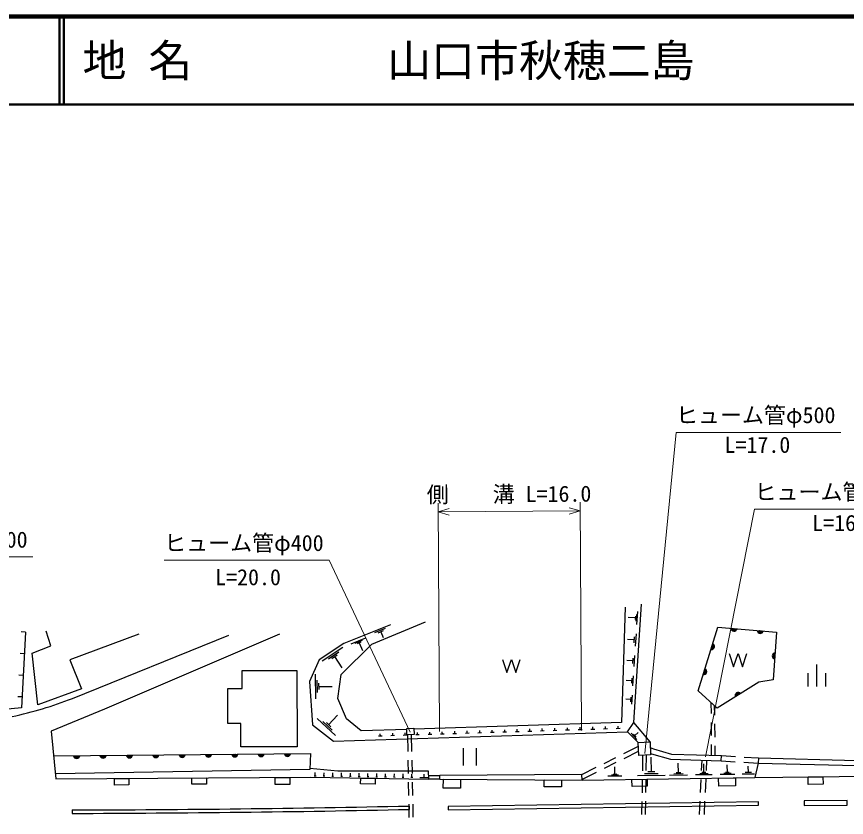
# Model space of a CAD drawing. Units: millimetres, scale not verified. Extents: x 40000 to 680000, y 20000 to 380000.
# Drawn here: x 362877 to 457286, y 288871 to 380000 of the extents above; entities that cross this region are included whole.
import ezdxf
from ezdxf.enums import TextEntityAlignment as Align

# ---------------------------------------------------------------- set-up
doc = ezdxf.new("R2010")
doc.units = ezdxf.units.MM
doc.header["$LTSCALE"] = 1000
for name, color, linetype, lineweight in [('M-BGD', 7, 'Continuous', 25), ('M-STR-HTXT', 7, 'Continuous', 13), ('M-TTL', 2, 'Continuous', 140), ('M-TTL-LINE', 7, 'Continuous', 50)]:
    doc.layers.add(name, color=color, linetype=linetype, lineweight=lineweight)
doc.layers.add('M-TTL-TXT', color=7, linetype='Continuous')
doc.styles.add('ＭＳ ゴシック', font='')
doc.styles.get('ＭＳ ゴシック').set_extended_font_data('MS Gothic')

msp = doc.modelspace()

# ---------------------------------------------------------------- linework, layer by layer
at = {"layer": 'M-BGD'}
for p, q in [((432100, 312812), (431694, 299679)), ((433101, 299686), (433972, 313124)), ((433268, 311574), (432463, 311626)), ((433281, 311762), (433256, 311385)), ((433393, 311944), (433345, 311190)), ((433518, 312315), (433421, 310806)), ((363899, 309953), (363400, 309980)), ((403635, 309916), (404863, 310418)), ((404009, 309877), (404623, 310129)), ((404316, 310003), (404584, 309348)), ((433352, 309744), (433262, 308362)), ((369219, 302389), (387016, 309596)), ((400934, 308631), (402623, 309322)), ((401403, 308691), (402247, 309037)), ((401660, 308665), (402082, 308838)), ((401871, 308751), (402239, 307851)), ((433123, 309065), (432386, 309113)), ((433145, 309411), (433100, 308720)), ((397657, 306700), (400010, 308258)), ((363765, 307493), (363266, 307520)), ((398349, 306932), (399526, 307711)), ((398747, 306970), (399335, 307360)), ((399041, 307165), (399872, 305910)), ((418165, 306854), (418665, 305354)), ((418665, 305354), (419165, 306854)), ((419165, 306854), (419665, 305354)), ((419665, 305354), (420165, 306854)), ((433005, 307000), (432964, 306369)), ((433194, 307304), (433112, 306043)), ((443957, 307513), (444457, 306013)), ((444457, 306013), (444957, 307513)), ((444957, 307513), (445457, 306013)), ((445457, 306013), (445957, 307513)), ((432985, 306684), (432312, 306728)), ((453894, 306281), (453894, 303781)), ((363632, 305033), (363132, 305060)), ((388544, 305589), (394767, 305605)), ((388549, 303555), (388544, 305589)), ((394767, 305605), (394789, 296917)), ((396914, 302362), (396899, 305184)), ((433044, 304988), (432969, 303841)), ((452894, 305281), (452894, 303781)), ((454894, 305281), (454894, 303781)), ((397099, 303068), (397091, 304479)), ((397285, 303422), (397281, 304128)), ((432854, 304424), (432242, 304464)), ((432872, 304711), (432835, 304138)), ((386897, 303551), (388549, 303555)), ((386907, 299554), (386897, 303551)), ((397283, 303775), (398788, 303783)), ((363498, 302573), (362999, 302600)), ((432729, 302279), (432176, 302315)), ((432746, 302538), (432712, 302020)), ((432901, 302789), (432834, 301751)), ((441922, 300677), (441918, 301904)), ((442255, 301597), (442269, 300518)), ((398378, 299424), (399406, 300523)), ((388377, 299558), (386907, 299554)), ((388383, 296902), (388377, 299558)), ((399152, 298185), (397091, 300112)), ((398765, 298804), (397735, 299768)), ((398636, 299183), (398121, 299664)), ((431694, 299679), (408093, 298920)), ((432373, 298605), (433101, 299686)), ((434944, 297460), (433101, 299686)), ((441930, 298177), (441925, 299677)), ((442282, 299518), (442301, 298018)), ((398947, 297560), (432373, 298605)), ((407267, 298893), (402090, 298727)), ((404266, 298126), (404258, 298397)), ((405673, 298170), (405664, 298442)), ((407081, 298214), (407073, 298487)), ((408492, 298258), (408483, 298532)), ((409904, 298303), (409895, 298578)), ((411525, 298353), (411111, 298340)), ((411318, 298347), (411309, 298623)), ((412942, 298398), (412525, 298385)), ((412734, 298391), (412725, 298669)), ((414361, 298442), (413942, 298429)), ((414151, 298435), (414143, 298714)), ((415781, 298486), (415361, 298473)), ((415571, 298480), (415562, 298760)), ((417204, 298531), (416782, 298518)), ((416993, 298524), (416984, 298806)), ((418628, 298575), (418204, 298562)), ((418416, 298569), (418407, 298851)), ((420054, 298620), (419628, 298607)), ((419841, 298613), (419832, 298897)), ((421482, 298665), (421054, 298651)), ((421268, 298658), (421259, 298943)), ((422912, 298709), (422482, 298696)), ((422697, 298703), (422688, 298989)), ((424344, 298754), (423912, 298741)), ((424128, 298747), (424119, 299035)), ((425777, 298799), (425344, 298785)), ((425561, 298792), (425552, 299081)), ((427213, 298844), (426778, 298830)), ((426995, 298837), (426986, 299127)), ((428650, 298889), (428213, 298875)), ((428432, 298882), (428423, 299173)), ((430090, 298934), (429651, 298920)), ((429870, 298927), (429861, 299219)), ((431531, 298979), (431090, 298965)), ((431310, 298972), (431301, 299266)), ((433595, 297395), (432373, 298605)), ((433456, 297735), (432782, 298448)), ((433382, 298003), (433045, 298359)), ((433214, 298181), (433594, 298540)), ((404469, 298133), (404063, 298120)), ((405876, 298177), (405469, 298164)), ((407286, 298221), (406877, 298208)), ((407410, 296369), (407372, 298282)), ((407860, 296380), (407822, 298292)), ((408697, 298265), (408286, 298252)), ((410110, 298309), (409697, 298296)), ((394789, 296917), (388383, 296902)), ((413682, 296766), (413682, 294766)), ((415182, 296766), (415182, 294766)), ((431962, 296137), (433615, 296964)), ((441937, 295950), (441933, 297177)), ((442314, 297018), (442328, 295939)), ((367100, 295861), (396317, 296138)), ((429726, 295019), (431067, 295690)), ((431988, 295586), (433642, 296413)), ((434113, 294182), (434143, 295934)), ((434519, 294202), (434549, 295954)), ((435094, 294044), (435069, 295722)), ((443032, 295318), (443061, 295918)), ((443061, 295918), (444665, 295809)), ((445663, 295742), (447268, 295634)), ((447268, 295634), (458459, 295360)), ((407459, 293870), (407430, 295370)), ((407909, 293881), (407880, 295380)), ((427178, 293746), (428831, 294572)), ((429752, 294469), (431094, 295139)), ((430952, 293775), (430939, 294622)), ((438179, 293949), (438162, 295059)), ((440809, 294199), (440866, 295381)), ((441072, 293966), (441057, 294976)), ((441365, 294209), (441422, 295390)), ((443032, 295318), (444637, 295210)), ((443749, 293977), (443736, 294871)), ((445635, 295143), (447240, 295034)), ((446132, 293973), (446121, 294710)), ((447240, 295034), (458444, 294760)), ((396849, 293573), (396855, 293973)), ((397849, 293557), (397855, 293957)), ((398849, 293542), (398855, 293942)), ((399849, 293526), (399855, 293926)), ((400848, 293510), (400855, 293910)), ((401848, 293495), (401855, 293895)), ((402848, 293479), (402854, 293879)), ((403848, 293463), (403854, 293863)), ((404848, 293448), (404854, 293848)), ((405848, 293432), (405854, 293832)), ((406848, 293417), (406854, 293817)), ((407848, 293401), (407854, 293801)), ((409247, 293379), (409254, 293779)), ((409721, 293628), (411038, 293643)), ((411038, 293217), (411038, 293643)), ((427204, 293195), (428858, 294022)), ((431351, 293675), (430557, 293664)), ((431150, 293778), (430753, 293772)), ((436673, 293648), (433528, 293602)), ((435883, 293846), (434311, 293823)), ((435487, 294050), (434701, 294039)), ((439224, 293686), (437142, 293655)), ((438702, 293817), (437660, 293802)), ((438439, 293952), (437919, 293945)), ((442022, 293728), (440129, 293700)), ((441547, 293847), (440601, 293833)), ((441309, 293970), (440836, 293963)), ((444591, 293766), (442914, 293741)), ((444170, 293871), (443332, 293859)), ((443959, 293980), (443540, 293974)), ((446826, 293799), (445444, 293778)), ((446478, 293978), (445787, 293968)), ((367357, 293249), (396319, 293436)), ((396319, 293436), (409745, 293226)), ((396949, 293571), (396749, 293574)), ((397949, 293556), (397749, 293559)), ((398949, 293540), (398749, 293543)), ((399949, 293524), (399749, 293528)), ((400948, 293509), (400749, 293512)), ((401948, 293493), (401748, 293496)), ((402948, 293478), (402748, 293481)), ((403948, 293462), (403748, 293465)), ((404948, 293446), (404748, 293449)), ((405948, 293431), (405748, 293434)), ((406948, 293415), (406748, 293418)), ((407508, 291370), (407479, 292870)), ((407948, 293399), (407748, 293403)), ((407958, 291381), (407929, 292881)), ((409747, 293371), (408748, 293387)), ((411038, 293217), (409745, 293226)), ((427205, 293108), (446856, 293399)), ((431749, 293575), (430161, 293552)), ((434070, 291683), (434096, 293182)), ((434476, 291702), (434502, 293202)), ((440689, 291702), (440761, 293200)), ((441245, 291711), (441317, 293210)), ((407526, 290167), (407534, 289777)), ((407557, 288871), (407528, 290371)), ((408007, 288881), (407978, 290381)), ((434027, 289183), (434053, 290683)), ((434433, 289202), (434459, 290702)), ((440568, 289205), (440640, 290703)), ((441125, 289214), (441197, 290713)), ((369186, 289717), (369187, 289327))]:
    msp.add_line(p, q, dxfattribs=at)
for points in [[(405430, 310782), (400112, 308665), (397294, 306804), (396191, 304350), (396534, 299411), (398947, 297560)], [(402090, 298727), (400405, 300100), (399407, 302408), (399813, 305122), (403307, 308585), (409390, 311143)], [(363899, 309953), (363431, 301343), (356350, 300657), (350578, 301530), (345729, 303067)], [(376781, 309731), (368940, 306819), (370251, 303513), (365301, 301683), (364656, 307547), (366778, 308379), (366237, 310064)], [(392771, 309736), (372884, 301173), (366824, 298677), (367357, 293249)], [(446856, 293399), (459637, 293559), (460833, 306058), (479940, 304732)], [(434974, 296845), (435337, 296656), (437370, 296082), (443061, 295918)], [(396317, 296138), (396237, 294311), (367301, 293824)], [(435007, 296151), (435115, 296095), (437278, 295485), (443032, 295318)], [(447268, 295634), (447240, 295034), (446856, 293399)], [(396245, 294475), (399430, 294155), (409690, 294155), (409745, 293226)], [(411038, 293217), (427205, 293108), (427178, 293746), (411038, 293643)]]:
    msp.add_lwpolyline(points, dxfattribs=at)
for points in [[(442565, 301314), (440423, 303269), (442648, 310506), (449345, 309965), (448971, 304517), (447328, 304246)], [(407263, 298988), (408090, 299014), (408113, 298306), (407286, 298279)], [(433595, 297395), (434944, 297460), (435015, 295976), (433666, 295911)], [(374019, 293292), (375639, 293302), (375643, 292563), (374023, 292553)], [(382821, 293349), (384477, 293359), (384481, 292655), (382825, 292644)], [(392307, 293410), (393964, 293421), (393969, 292618), (392313, 292607)], [(402029, 293347), (403667, 293321), (403656, 292654), (402018, 292679)], [(411434, 293215), (413378, 293201), (413371, 292188), (411427, 292201)], [(422897, 293137), (424865, 293124), (424860, 292350), (422892, 292363)], [(432893, 293192), (434622, 293218), (434633, 292433), (432905, 292407)], [(442745, 293338), (444653, 293367), (444666, 292460), (442758, 292432)], [(452934, 293475), (454614, 293496), (454625, 292638), (452945, 292617)], [(452477, 290217), (457390, 290280), (457384, 290811), (452470, 290748)], [(411977, 289716), (447279, 290278), (447273, 290656), (411971, 290095)]]:
    msp.add_lwpolyline(points, close=True, dxfattribs=at)
for centre, radius, start, end in [((444506, 310410), 354, 184.18106, 346.58624), ((444506, 310410), 283, 186.4051, 344.3622), ((444506, 310410), 212, 190.15142, 340.61587), ((444506, 310410), 142, 197.86315, 332.90414), ((444506, 310410), 100, 208.18082, 322.58648), ((447496, 310169), 354, 184.18106, 346.58624), ((447496, 310169), 283, 186.4051, 344.3622), ((447496, 310169), 212, 190.15142, 340.61587), ((447496, 310169), 142, 197.86315, 332.90414), ((447496, 310169), 100, 208.18082, 322.58648), ((441925, 308337), 354, 261.70625, 64.11143), ((441925, 308337), 283, 263.93029, 61.88739), ((441925, 308337), 212, 267.67662, 58.14107), ((441925, 308337), 142, 275.38835, 50.42934), ((441925, 308337), 100, 285.70601, 40.11167), ((449212, 307237), 354, 94.86724, 257.27241), ((449212, 307237), 283, 97.09127, 255.04837), ((449212, 307237), 212, 100.8376, 251.30205), ((449212, 307237), 142, 108.54933, 243.59032), ((449212, 307237), 100, 118.86699, 233.27266), ((441043, 305470), 354, 261.70625, 64.11143), ((441043, 305470), 283, 263.93029, 61.88739), ((441043, 305470), 212, 267.67662, 58.14107), ((441043, 305470), 142, 275.38835, 50.42934), ((441043, 305470), 100, 285.70601, 40.11167), ((444975, 302734), 354, 40.41887, 202.82405), ((351731, 348498), 49313, 282.46047, 290.77031), ((444975, 302734), 283, 42.64291, 200.60001), ((444975, 302734), 212, 46.38924, 196.85368), ((444975, 302734), 142, 54.10097, 189.14195), ((444975, 302734), 100, 64.41863, 178.82429), ((369709, 295940), 354, 189.33936, 351.74454), ((369709, 295940), 283, 191.5634, 349.5205), ((369709, 295940), 212, 195.30973, 345.77418), ((369709, 295940), 142, 203.02146, 338.06245), ((369709, 295940), 100, 213.33912, 327.74479), ((372709, 295968), 354, 189.33936, 351.74454), ((372709, 295968), 283, 191.5634, 349.5205), ((372709, 295968), 212, 195.30973, 345.77418), ((372709, 295968), 142, 203.02146, 338.06245), ((372709, 295968), 100, 213.33912, 327.74479), ((375709, 295997), 354, 189.33936, 351.74454), ((375709, 295997), 283, 191.5634, 349.5205), ((375709, 295997), 212, 195.30973, 345.77418), ((375709, 295997), 142, 203.02146, 338.06245), ((375709, 295997), 100, 213.33912, 327.74479), ((378708, 296025), 354, 189.33936, 351.74454), ((378708, 296025), 283, 191.5634, 349.5205), ((378708, 296025), 212, 195.30973, 345.77418), ((378708, 296025), 142, 203.02146, 338.06245), ((378708, 296025), 100, 213.33912, 327.74479), ((381708, 296054), 354, 189.33936, 351.74454), ((381708, 296054), 283, 191.5634, 349.5205), ((381708, 296054), 212, 195.30973, 345.77418), ((381708, 296054), 142, 203.02146, 338.06245), ((381708, 296054), 100, 213.33912, 327.74479), ((384708, 296082), 354, 189.33936, 351.74454), ((384708, 296082), 283, 191.5634, 349.5205), ((384708, 296082), 212, 195.30973, 345.77418), ((384708, 296082), 142, 203.02146, 338.06245), ((384708, 296082), 100, 213.33912, 327.74479), ((387708, 296110), 354, 189.33936, 351.74454), ((387708, 296110), 283, 191.5634, 349.5205), ((387708, 296110), 212, 195.30973, 345.77418), ((387708, 296110), 142, 203.02146, 338.06245), ((387708, 296110), 100, 213.33912, 327.74479), ((390708, 296139), 354, 189.33936, 351.74454), ((390708, 296139), 283, 191.5634, 349.5205), ((390708, 296139), 212, 195.30973, 345.77418), ((390708, 296139), 142, 203.02146, 338.06245), ((390708, 296139), 100, 213.33912, 327.74479), ((393708, 296167), 354, 189.33936, 351.74454), ((393708, 296167), 283, 191.5634, 349.5205), ((393708, 296167), 212, 195.30973, 345.77418), ((393708, 296167), 142, 203.02146, 338.06245), ((393708, 296167), 100, 213.33912, 327.74479), ((363793, 2381325), 2091615, 270.14774, 271.19807), ((363793, 2381325), 2092005, 270.14774, 271.19807)]:
    msp.add_arc(centre, radius, start, end, dxfattribs=at)
at = {"layer": 'M-STR-HTXT'}
for p, q in [((434357, 296130), (437903, 332687)), ((437903, 332687), (456653, 332687)), ((411006, 298643), (410840, 324642)), ((410847, 323642), (412094, 324025)), ((426986, 323745), (425734, 324112)), ((427146, 298746), (426980, 324745)), ((441238, 295757), (446834, 323944)), ((446834, 323944), (465584, 323944)), ((410847, 323642), (426986, 323745)), ((410847, 323642), (412099, 323275)), ((426986, 323745), (425739, 323362)), ((345992, 318515), (364742, 318515)), ((398423, 318137), (379673, 318137)), ((407668, 298558), (398423, 318137))]:
    msp.add_line(p, q, dxfattribs=at)
at = {"layer": 'M-TTL'}
msp.add_line((680000, 380000), (40000, 380000), dxfattribs=at)
at = {"layer": 'M-TTL-LINE'}
for p, q in [((367750, 380000), (367750, 370000)), ((368250, 380000), (368250, 370000)), ((40000, 370000), (680000, 370000))]:
    msp.add_line(p, q, dxfattribs=at)

# ---------------------------------------------------------------- texts
at = {"layer": 'M-STR-HTXT', "style": 'ＭＳ ゴシック'}
for s, p in [('ヒューム管φ500', (437903, 333187)), ('ヒューム管φ300', (446834, 324444)), ('ヒューム管φ400', (345992, 319015)), ('ヒューム管φ400', (379673, 318637))]:
    msp.add_text(s, height=1833, dxfattribs=at).set_placement(p, align=Align.BOTTOM_LEFT)
for s, p in [('L=17.0', (447162, 329805)), ('L=16.0', (457134, 320917)), ('L=20.0', (389210, 314742))]:
    msp.add_text(s, height=1833, dxfattribs=at).set_placement(p, align=Align.BOTTOM_CENTER)
msp.add_text('側\u3000\u3000溝 L=16.0', height=1833, rotation=0.366, dxfattribs=at).set_placement((418913, 324194), align=Align.BOTTOM_CENTER)
at = {"layer": 'M-TTL-TXT', "style": 'ＭＳ ゴシック'}
for s, p in [('地 名', (370380, 375000)), ('山口市秋穂二島', (405024, 375000))]:
    msp.add_text(s, height=3666, dxfattribs=at).set_placement(p, align=Align.MIDDLE_LEFT)

doc.saveas('drawing.dxf')
